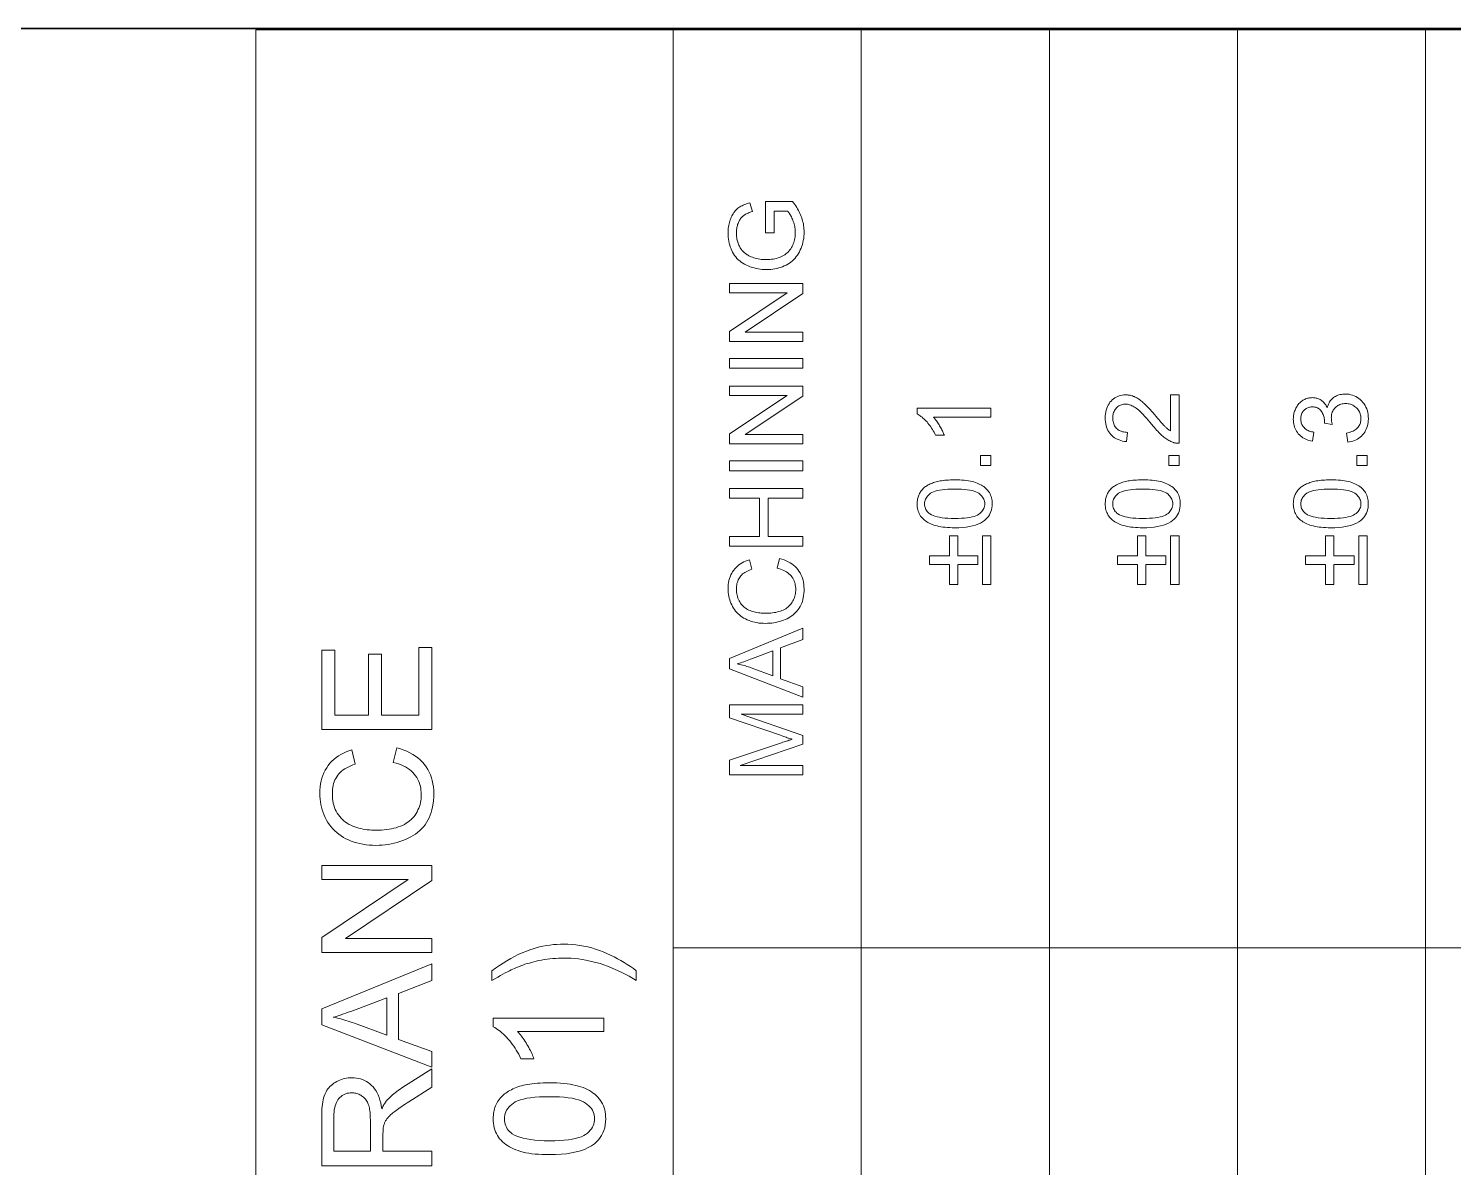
# Model space of a CAD drawing. Extents: x 23 to 417, y 3 to 294.
# Drawn here: x 173.33 to 192.73, y 34.73 to 50.24 of the extents above; entities that cross this region are included whole.
import ezdxf

# ---------------------------------------------------------------- set-up
doc = ezdxf.new("R2010")
doc.units = 0

msp = doc.modelspace()

# ---------------------------------------------------------------- linework, layer by layer
at = {"color": 7, "lineweight": 35}
msp.add_line((30.237, 50.237), (409.763, 50.237), dxfattribs=at)
at = {"color": 7, "lineweight": 13}
for p, q in [((176.428, 10.22), (176.428, 50.22)), ((176.428, 50.22), (230.763, 50.22)), ((182.11, 10.22), (182.11, 50.22)), ((184.67, 10.22), (184.67, 50.22)), ((187.231, 10.22), (187.231, 50.22)), ((189.792, 10.22), (189.792, 50.22)), ((192.352, 10.22), (192.352, 50.22)), ((182.11, 37.72), (212.838, 37.72))]:
    msp.add_line(p, q, dxfattribs=at)
for points in [[(183.482, 47.456), (183.365, 47.456), (183.364, 47.88), (183.735, 47.88), (183.75, 47.86), (183.765, 47.84), (183.778, 47.821), (183.791, 47.801), (183.803, 47.781), (183.815, 47.76), (183.825, 47.74), (183.835, 47.72), (183.844, 47.699), (183.852, 47.678), (183.86, 47.658), (183.866, 47.637), (183.872, 47.616), (183.877, 47.595), (183.882, 47.573), (183.885, 47.552), (183.888, 47.531), (183.89, 47.509), (183.891, 47.487), (183.891, 47.466), (183.891, 47.436), (183.889, 47.408), (183.886, 47.38), (183.881, 47.352), (183.876, 47.325), (183.869, 47.298), (183.86, 47.272), (183.851, 47.247), (183.84, 47.222), (183.828, 47.198), (183.815, 47.174), (183.801, 47.152), (183.785, 47.131), (183.769, 47.111), (183.751, 47.092), (183.732, 47.075), (183.712, 47.058), (183.691, 47.043), (183.669, 47.029), (183.646, 47.016), (183.622, 47.004), (183.597, 46.994), (183.572, 46.985), (183.546, 46.977), (183.519, 46.97), (183.492, 46.964), (183.465, 46.96), (183.437, 46.957), (183.408, 46.955), (183.379, 46.955), (183.35, 46.955), (183.321, 46.957), (183.293, 46.96), (183.265, 46.964), (183.238, 46.97), (183.211, 46.977), (183.184, 46.985), (183.158, 46.994), (183.132, 47.004), (183.107, 47.016), (183.082, 47.028), (183.059, 47.042), (183.036, 47.057), (183.016, 47.073), (182.996, 47.09), (182.978, 47.108), (182.961, 47.127), (182.946, 47.148), (182.932, 47.169), (182.919, 47.191), (182.907, 47.215), (182.897, 47.239), (182.887, 47.263), (182.879, 47.289), (182.873, 47.315), (182.867, 47.341), (182.863, 47.369), (182.86, 47.397), (182.858, 47.426), (182.857, 47.455), (182.858, 47.477), (182.859, 47.498), (182.86, 47.519), (182.863, 47.539), (182.866, 47.559), (182.87, 47.578), (182.874, 47.597), (182.88, 47.616), (182.886, 47.634), (182.892, 47.651), (182.9, 47.669), (182.908, 47.685), (182.916, 47.701), (182.925, 47.715), (182.934, 47.73), (182.944, 47.743), (182.955, 47.756), (182.966, 47.767), (182.978, 47.779), (182.99, 47.789), (183.003, 47.799), (183.017, 47.808), (183.031, 47.817), (183.047, 47.825), (183.063, 47.833), (183.079, 47.84), (183.097, 47.847), (183.115, 47.853), (183.134, 47.859), (183.154, 47.865), (183.187, 47.745), (183.172, 47.741), (183.157, 47.736), (183.144, 47.731), (183.131, 47.725), (183.118, 47.72), (183.107, 47.714), (183.096, 47.708), (183.085, 47.702), (183.076, 47.696), (183.067, 47.689), (183.058, 47.682), (183.05, 47.675), (183.042, 47.667), (183.035, 47.658), (183.027, 47.649), (183.021, 47.639), (183.014, 47.628), (183.008, 47.617), (183.002, 47.606), (182.997, 47.594), (182.992, 47.581), (182.987, 47.568), (182.983, 47.555), (182.98, 47.542), (182.977, 47.528), (182.975, 47.514), (182.973, 47.5), (182.972, 47.486), (182.971, 47.471), (182.97, 47.456), (182.971, 47.438), (182.972, 47.421), (182.973, 47.404), (182.975, 47.387), (182.977, 47.371), (182.98, 47.356), (182.984, 47.341), (182.988, 47.327), (182.993, 47.313), (182.998, 47.299), (183.004, 47.286), (183.01, 47.274), (183.016, 47.262), (183.023, 47.25), (183.03, 47.239), (183.038, 47.229), (183.045, 47.219), (183.053, 47.21), (183.062, 47.201), (183.071, 47.192), (183.08, 47.184), (183.089, 47.177), (183.099, 47.17), (183.108, 47.163), (183.118, 47.156), (183.128, 47.15), (183.138, 47.144), (183.148, 47.139), (183.159, 47.134), (183.17, 47.129), (183.188, 47.122), (183.207, 47.116), (183.227, 47.11), (183.246, 47.105), (183.266, 47.101), (183.287, 47.097), (183.307, 47.094), (183.328, 47.093), (183.349, 47.091), (183.371, 47.091), (183.397, 47.092), (183.423, 47.093), (183.447, 47.095), (183.471, 47.098), (183.494, 47.103), (183.516, 47.108), (183.537, 47.114), (183.557, 47.121), (183.576, 47.128), (183.595, 47.137), (183.612, 47.147), (183.629, 47.157), (183.644, 47.168), (183.659, 47.181), (183.673, 47.194), (183.686, 47.207), (183.698, 47.222), (183.709, 47.238), (183.719, 47.254), (183.728, 47.271), (183.737, 47.289), (183.744, 47.307), (183.751, 47.325), (183.756, 47.343), (183.761, 47.362), (183.765, 47.381), (183.768, 47.4), (183.77, 47.419), (183.772, 47.438), (183.772, 47.458), (183.772, 47.475), (183.771, 47.492), (183.769, 47.509), (183.767, 47.526), (183.764, 47.543), (183.76, 47.56), (183.756, 47.576), (183.751, 47.593), (183.745, 47.609), (183.739, 47.626), (183.732, 47.642), (183.725, 47.657), (183.719, 47.671), (183.712, 47.685), (183.705, 47.698), (183.698, 47.71), (183.69, 47.721), (183.683, 47.731), (183.676, 47.741), (183.668, 47.75), (183.482, 47.75)], [(183.874, 45.978), (182.874, 45.978), (182.874, 46.114), (183.659, 46.639), (182.874, 46.639), (182.874, 46.766), (183.874, 46.766), (183.874, 46.63), (183.088, 46.105), (183.874, 46.105)], [(183.874, 45.614), (182.874, 45.614), (182.874, 45.746), (183.874, 45.746)], [(183.874, 44.581), (182.874, 44.581), (182.874, 44.717), (183.659, 45.242), (182.874, 45.242), (182.874, 45.369), (183.874, 45.369), (183.874, 45.233), (183.088, 44.708), (183.874, 44.708)], [(188.878, 45.251), (188.996, 45.251), (188.996, 44.59), (188.987, 44.59), (188.978, 44.59), (188.969, 44.59), (188.961, 44.591), (188.952, 44.593), (188.944, 44.594), (188.935, 44.596), (188.927, 44.598), (188.919, 44.601), (188.91, 44.604), (188.897, 44.609), (188.884, 44.615), (188.87, 44.622), (188.857, 44.629), (188.843, 44.637), (188.83, 44.645), (188.817, 44.654), (188.804, 44.664), (188.791, 44.674), (188.777, 44.685), (188.764, 44.696), (188.75, 44.709), (188.736, 44.723), (188.722, 44.737), (188.707, 44.753), (188.691, 44.769), (188.676, 44.787), (188.66, 44.805), (188.643, 44.825), (188.626, 44.845), (188.6, 44.877), (188.575, 44.906), (188.551, 44.934), (188.528, 44.959), (188.506, 44.982), (188.486, 45.003), (188.466, 45.022), (188.448, 45.039), (188.43, 45.053), (188.414, 45.066), (188.399, 45.077), (188.383, 45.086), (188.368, 45.095), (188.353, 45.102), (188.338, 45.109), (188.324, 45.114), (188.309, 45.118), (188.295, 45.121), (188.281, 45.123), (188.267, 45.123), (188.252, 45.123), (188.238, 45.121), (188.225, 45.118), (188.212, 45.115), (188.199, 45.11), (188.187, 45.104), (188.176, 45.098), (188.164, 45.09), (188.154, 45.081), (188.143, 45.071), (188.134, 45.06), (188.125, 45.049), (188.118, 45.037), (188.111, 45.024), (188.106, 45.011), (188.101, 44.997), (188.098, 44.982), (188.095, 44.967), (188.094, 44.951), (188.093, 44.935), (188.094, 44.917), (188.095, 44.901), (188.098, 44.885), (188.102, 44.87), (188.107, 44.855), (188.112, 44.841), (188.119, 44.828), (188.127, 44.816), (188.136, 44.804), (188.146, 44.793), (188.158, 44.783), (188.169, 44.774), (188.182, 44.766), (188.196, 44.759), (188.21, 44.753), (188.225, 44.748), (188.241, 44.744), (188.258, 44.741), (188.275, 44.74), (188.294, 44.739), (188.281, 44.613), (188.253, 44.616), (188.227, 44.621), (188.202, 44.627), (188.179, 44.635), (188.156, 44.644), (188.136, 44.654), (188.116, 44.666), (188.098, 44.679), (188.081, 44.694), (188.066, 44.71), (188.052, 44.728), (188.039, 44.747), (188.028, 44.766), (188.018, 44.787), (188.01, 44.81), (188.003, 44.833), (187.998, 44.857), (187.995, 44.883), (187.992, 44.91), (187.992, 44.938), (187.992, 44.966), (187.995, 44.993), (187.999, 45.019), (188.004, 45.043), (188.012, 45.066), (188.02, 45.089), (188.031, 45.11), (188.043, 45.129), (188.056, 45.148), (188.071, 45.165), (188.088, 45.181), (188.105, 45.196), (188.123, 45.208), (188.141, 45.219), (188.161, 45.228), (188.181, 45.236), (188.202, 45.242), (188.224, 45.246), (188.246, 45.248), (188.269, 45.249), (188.281, 45.249), (188.293, 45.248), (188.305, 45.247), (188.317, 45.245), (188.329, 45.243), (188.341, 45.24), (188.352, 45.237), (188.364, 45.234), (188.376, 45.229), (188.387, 45.225), (188.399, 45.22), (188.411, 45.214), (188.423, 45.207), (188.435, 45.2), (188.447, 45.192), (188.459, 45.184), (188.471, 45.174), (188.484, 45.165), (188.497, 45.154), (188.509, 45.143), (188.523, 45.131), (188.537, 45.117), (188.552, 45.102), (188.568, 45.086), (188.585, 45.067), (188.603, 45.048), (188.623, 45.027), (188.643, 45.004), (188.663, 44.98), (188.685, 44.954), (188.703, 44.933), (188.72, 44.913), (188.736, 44.895), (188.75, 44.878), (188.763, 44.863), (188.775, 44.85), (188.786, 44.838), (188.796, 44.828), (188.804, 44.819), (188.811, 44.812), (188.818, 44.806), (188.824, 44.8), (188.831, 44.794), (188.838, 44.789), (188.844, 44.783), (188.851, 44.778), (188.858, 44.773), (188.864, 44.769), (188.871, 44.764), (188.878, 44.76)], [(191.292, 44.606), (191.276, 44.729), (191.296, 44.733), (191.315, 44.738), (191.333, 44.744), (191.35, 44.751), (191.366, 44.757), (191.38, 44.765), (191.394, 44.773), (191.406, 44.782), (191.417, 44.791), (191.426, 44.801), (191.435, 44.811), (191.443, 44.822), (191.45, 44.833), (191.456, 44.845), (191.461, 44.857), (191.465, 44.87), (191.468, 44.883), (191.471, 44.896), (191.472, 44.91), (191.473, 44.925), (191.472, 44.942), (191.47, 44.958), (191.467, 44.974), (191.463, 44.99), (191.458, 45.005), (191.451, 45.019), (191.443, 45.033), (191.434, 45.046), (191.424, 45.059), (191.412, 45.071), (191.4, 45.082), (191.387, 45.092), (191.374, 45.101), (191.36, 45.109), (191.345, 45.116), (191.33, 45.121), (191.314, 45.125), (191.298, 45.128), (191.281, 45.13), (191.264, 45.131), (191.247, 45.13), (191.231, 45.128), (191.216, 45.126), (191.201, 45.122), (191.187, 45.117), (191.173, 45.111), (191.16, 45.104), (191.147, 45.095), (191.136, 45.086), (191.124, 45.075), (191.114, 45.064), (191.105, 45.052), (191.096, 45.04), (191.089, 45.026), (191.083, 45.013), (191.078, 44.998), (191.074, 44.983), (191.072, 44.968), (191.07, 44.952), (191.069, 44.935), (191.07, 44.928), (191.07, 44.92), (191.071, 44.912), (191.072, 44.904), (191.073, 44.896), (191.074, 44.887), (191.076, 44.878), (191.078, 44.868), (191.08, 44.858), (191.083, 44.848), (190.975, 44.862), (190.976, 44.864), (190.976, 44.867), (190.976, 44.869), (190.976, 44.871), (190.976, 44.873), (190.976, 44.875), (190.977, 44.877), (190.977, 44.878), (190.977, 44.88), (190.977, 44.882), (190.976, 44.897), (190.975, 44.912), (190.973, 44.927), (190.97, 44.942), (190.966, 44.956), (190.962, 44.97), (190.957, 44.984), (190.95, 44.997), (190.943, 45.01), (190.936, 45.023), (190.927, 45.035), (190.918, 45.045), (190.907, 45.055), (190.896, 45.063), (190.884, 45.07), (190.871, 45.076), (190.857, 45.08), (190.842, 45.083), (190.826, 45.085), (190.809, 45.086), (190.796, 45.085), (190.783, 45.084), (190.771, 45.081), (190.759, 45.078), (190.748, 45.074), (190.737, 45.069), (190.726, 45.063), (190.716, 45.056), (190.707, 45.049), (190.698, 45.04), (190.689, 45.03), (190.682, 45.021), (190.675, 45.01), (190.669, 44.999), (190.664, 44.988), (190.66, 44.975), (190.657, 44.963), (190.655, 44.95), (190.654, 44.936), (190.653, 44.922), (190.654, 44.908), (190.655, 44.894), (190.657, 44.881), (190.66, 44.868), (190.665, 44.856), (190.669, 44.845), (190.675, 44.833), (190.682, 44.823), (190.69, 44.812), (190.698, 44.803), (190.708, 44.793), (190.718, 44.785), (190.729, 44.777), (190.742, 44.77), (190.755, 44.763), (190.769, 44.757), (190.783, 44.752), (190.799, 44.748), (190.816, 44.744), (190.833, 44.741), (190.812, 44.618), (190.787, 44.623), (190.764, 44.63), (190.742, 44.637), (190.722, 44.646), (190.702, 44.655), (190.683, 44.666), (190.666, 44.678), (190.65, 44.691), (190.634, 44.705), (190.62, 44.721), (190.607, 44.737), (190.596, 44.754), (190.586, 44.772), (190.577, 44.791), (190.569, 44.81), (190.563, 44.83), (190.558, 44.851), (190.555, 44.873), (190.553, 44.896), (190.552, 44.919), (190.553, 44.935), (190.554, 44.951), (190.555, 44.967), (190.558, 44.983), (190.561, 44.998), (190.565, 45.013), (190.57, 45.027), (190.575, 45.042), (190.581, 45.056), (190.587, 45.07), (190.595, 45.083), (190.603, 45.096), (190.611, 45.108), (190.62, 45.12), (190.629, 45.131), (190.639, 45.141), (190.649, 45.15), (190.66, 45.159), (190.671, 45.168), (190.683, 45.175), (190.696, 45.182), (190.708, 45.188), (190.72, 45.194), (190.733, 45.199), (190.746, 45.203), (190.759, 45.206), (190.772, 45.209), (190.785, 45.21), (190.799, 45.211), (190.812, 45.212), (190.825, 45.211), (190.838, 45.21), (190.85, 45.209), (190.862, 45.206), (190.874, 45.203), (190.886, 45.199), (190.897, 45.195), (190.908, 45.19), (190.919, 45.184), (190.93, 45.177), (190.941, 45.17), (190.951, 45.162), (190.96, 45.153), (190.969, 45.144), (190.978, 45.134), (190.986, 45.123), (190.994, 45.112), (191.001, 45.1), (191.008, 45.087), (191.015, 45.074), (191.019, 45.091), (191.025, 45.108), (191.031, 45.124), (191.038, 45.139), (191.046, 45.153), (191.055, 45.166), (191.065, 45.179), (191.076, 45.191), (191.087, 45.202), (191.1, 45.212), (191.113, 45.221), (191.127, 45.229), (191.141, 45.237), (191.156, 45.243), (191.172, 45.249), (191.189, 45.253), (191.206, 45.256), (191.224, 45.259), (191.242, 45.26), (191.261, 45.261), (191.287, 45.26), (191.312, 45.257), (191.336, 45.252), (191.359, 45.246), (191.382, 45.237), (191.404, 45.227), (191.425, 45.214), (191.445, 45.2), (191.464, 45.184), (191.483, 45.165), (191.5, 45.146), (191.516, 45.125), (191.53, 45.104), (191.541, 45.081), (191.551, 45.057), (191.56, 45.033), (191.566, 45.007), (191.571, 44.98), (191.573, 44.953), (191.574, 44.924), (191.573, 44.898), (191.571, 44.873), (191.567, 44.849), (191.562, 44.826), (191.555, 44.803), (191.546, 44.782), (191.536, 44.762), (191.524, 44.742), (191.511, 44.723), (191.496, 44.705), (191.48, 44.689), (191.462, 44.674), (191.444, 44.66), (191.426, 44.648), (191.406, 44.637), (191.385, 44.628), (191.363, 44.62), (191.341, 44.614), (191.317, 44.609)], [(186.435, 45.068), (186.435, 44.945), (185.653, 44.945), (185.661, 44.936), (185.67, 44.926), (185.678, 44.916), (185.686, 44.905), (185.695, 44.894), (185.703, 44.882), (185.712, 44.869), (185.72, 44.856), (185.729, 44.843), (185.737, 44.829), (185.745, 44.815), (185.753, 44.801), (185.761, 44.787), (185.768, 44.774), (185.774, 44.76), (185.78, 44.748), (185.786, 44.735), (185.791, 44.723), (185.796, 44.711), (185.801, 44.7), (185.682, 44.7), (185.672, 44.72), (185.662, 44.74), (185.651, 44.759), (185.64, 44.778), (185.628, 44.796), (185.616, 44.814), (185.604, 44.831), (185.591, 44.848), (185.578, 44.864), (185.565, 44.88), (185.551, 44.895), (185.537, 44.909), (185.524, 44.922), (185.51, 44.934), (185.497, 44.945), (185.483, 44.956), (185.47, 44.965), (185.457, 44.974), (185.444, 44.982), (185.431, 44.989), (185.431, 45.068)], [(183.874, 44.217), (182.874, 44.217), (182.874, 44.349), (183.874, 44.349)], [(186.435, 44.286), (186.295, 44.286), (186.295, 44.426), (186.435, 44.426)], [(188.996, 44.286), (188.856, 44.286), (188.856, 44.426), (188.996, 44.426)], [(191.556, 44.286), (191.417, 44.286), (191.417, 44.426), (191.556, 44.426)], [(185.942, 43.44), (185.907, 43.441), (185.874, 43.442), (185.842, 43.444), (185.811, 43.446), (185.782, 43.449), (185.754, 43.453), (185.727, 43.458), (185.702, 43.464), (185.679, 43.47), (185.656, 43.477), (185.635, 43.484), (185.615, 43.493), (185.596, 43.502), (185.578, 43.512), (185.561, 43.522), (185.544, 43.533), (185.529, 43.545), (185.515, 43.558), (185.502, 43.571), (185.49, 43.585), (185.478, 43.6), (185.468, 43.616), (185.46, 43.632), (185.452, 43.649), (185.446, 43.667), (185.44, 43.685), (185.436, 43.704), (185.433, 43.724), (185.432, 43.745), (185.431, 43.766), (185.431, 43.782), (185.432, 43.798), (185.434, 43.813), (185.436, 43.828), (185.439, 43.842), (185.443, 43.856), (185.447, 43.869), (185.452, 43.882), (185.457, 43.895), (185.463, 43.908), (185.47, 43.919), (185.477, 43.931), (185.485, 43.942), (185.494, 43.953), (185.503, 43.963), (185.513, 43.973), (185.523, 43.982), (185.533, 43.991), (185.545, 44), (185.557, 44.008), (185.569, 44.016), (185.582, 44.023), (185.596, 44.03), (185.61, 44.037), (185.624, 44.043), (185.64, 44.049), (185.655, 44.055), (185.671, 44.06), (185.688, 44.065), (185.705, 44.07), (185.724, 44.074), (185.743, 44.078), (185.764, 44.081), (185.785, 44.084), (185.808, 44.087), (185.833, 44.089), (185.858, 44.09), (185.885, 44.092), (185.913, 44.092), (185.942, 44.092), (185.976, 44.092), (186.01, 44.091), (186.041, 44.089), (186.072, 44.087), (186.101, 44.083), (186.129, 44.079), (186.155, 44.075), (186.18, 44.069), (186.204, 44.063), (186.226, 44.056), (186.247, 44.049), (186.267, 44.04), (186.286, 44.031), (186.305, 44.022), (186.322, 44.011), (186.338, 44), (186.353, 43.988), (186.367, 43.975), (186.381, 43.962), (186.393, 43.948), (186.404, 43.933), (186.414, 43.918), (186.423, 43.902), (186.431, 43.885), (186.437, 43.867), (186.443, 43.848), (186.447, 43.829), (186.45, 43.809), (186.451, 43.788), (186.452, 43.766), (186.451, 43.738), (186.448, 43.711), (186.443, 43.685), (186.435, 43.661), (186.426, 43.637), (186.415, 43.615), (186.401, 43.594), (186.386, 43.575), (186.368, 43.556), (186.348, 43.539), (186.322, 43.52), (186.292, 43.504), (186.259, 43.489), (186.223, 43.476), (186.184, 43.465), (186.142, 43.456), (186.097, 43.449), (186.048, 43.444), (185.997, 43.441)], [(188.503, 43.44), (188.468, 43.441), (188.434, 43.442), (188.402, 43.444), (188.372, 43.446), (188.342, 43.449), (188.315, 43.453), (188.288, 43.458), (188.263, 43.464), (188.239, 43.47), (188.217, 43.477), (188.196, 43.484), (188.176, 43.493), (188.157, 43.502), (188.138, 43.512), (188.121, 43.522), (188.105, 43.533), (188.09, 43.545), (188.076, 43.558), (188.063, 43.571), (188.05, 43.585), (188.039, 43.6), (188.029, 43.616), (188.02, 43.632), (188.013, 43.649), (188.006, 43.667), (188.001, 43.685), (187.997, 43.704), (187.994, 43.724), (187.992, 43.745), (187.992, 43.766), (187.992, 43.782), (187.993, 43.798), (187.995, 43.813), (187.997, 43.828), (188, 43.842), (188.003, 43.856), (188.007, 43.869), (188.012, 43.882), (188.018, 43.895), (188.024, 43.908), (188.031, 43.919), (188.038, 43.931), (188.046, 43.942), (188.055, 43.953), (188.064, 43.963), (188.073, 43.973), (188.083, 43.982), (188.094, 43.991), (188.106, 44), (188.117, 44.008), (188.13, 44.016), (188.143, 44.023), (188.156, 44.03), (188.171, 44.037), (188.185, 44.043), (188.2, 44.049), (188.216, 44.055), (188.232, 44.06), (188.249, 44.065), (188.266, 44.07), (188.284, 44.074), (188.304, 44.078), (188.324, 44.081), (188.346, 44.084), (188.369, 44.087), (188.393, 44.089), (188.419, 44.09), (188.445, 44.092), (188.473, 44.092), (188.503, 44.092), (188.537, 44.092), (188.57, 44.091), (188.602, 44.089), (188.632, 44.087), (188.662, 44.083), (188.689, 44.079), (188.716, 44.075), (188.741, 44.069), (188.764, 44.063), (188.787, 44.056), (188.808, 44.049), (188.828, 44.04), (188.847, 44.031), (188.865, 44.022), (188.882, 44.011), (188.899, 44), (188.914, 43.988), (188.928, 43.975), (188.941, 43.962), (188.954, 43.948), (188.965, 43.933), (188.975, 43.918), (188.984, 43.902), (188.992, 43.885), (188.998, 43.867), (189.003, 43.848), (189.007, 43.829), (189.01, 43.809), (189.012, 43.788), (189.013, 43.766), (189.012, 43.738), (189.009, 43.711), (189.003, 43.685), (188.996, 43.661), (188.987, 43.637), (188.975, 43.615), (188.962, 43.594), (188.946, 43.575), (188.929, 43.556), (188.909, 43.539), (188.883, 43.52), (188.853, 43.504), (188.82, 43.489), (188.784, 43.476), (188.745, 43.465), (188.703, 43.456), (188.657, 43.449), (188.609, 43.444), (188.557, 43.441)], [(191.063, 43.44), (191.028, 43.441), (190.995, 43.442), (190.963, 43.444), (190.932, 43.446), (190.903, 43.449), (190.875, 43.453), (190.849, 43.458), (190.824, 43.464), (190.8, 43.47), (190.778, 43.477), (190.757, 43.484), (190.737, 43.493), (190.717, 43.502), (190.699, 43.512), (190.682, 43.522), (190.666, 43.533), (190.651, 43.545), (190.636, 43.558), (190.623, 43.571), (190.611, 43.585), (190.6, 43.6), (190.59, 43.616), (190.581, 43.632), (190.573, 43.649), (190.567, 43.667), (190.562, 43.685), (190.558, 43.704), (190.555, 43.724), (190.553, 43.745), (190.552, 43.766), (190.553, 43.782), (190.554, 43.798), (190.555, 43.813), (190.558, 43.828), (190.56, 43.842), (190.564, 43.856), (190.568, 43.869), (190.573, 43.882), (190.579, 43.895), (190.585, 43.908), (190.592, 43.919), (190.599, 43.931), (190.607, 43.942), (190.615, 43.953), (190.624, 43.963), (190.634, 43.973), (190.644, 43.982), (190.655, 43.991), (190.666, 44), (190.678, 44.008), (190.691, 44.016), (190.704, 44.023), (190.717, 44.03), (190.731, 44.037), (190.746, 44.043), (190.761, 44.049), (190.777, 44.055), (190.793, 44.06), (190.81, 44.065), (190.827, 44.07), (190.845, 44.074), (190.864, 44.078), (190.885, 44.081), (190.907, 44.084), (190.93, 44.087), (190.954, 44.089), (190.98, 44.09), (191.006, 44.092), (191.034, 44.092), (191.063, 44.092), (191.098, 44.092), (191.131, 44.091), (191.163, 44.089), (191.193, 44.087), (191.222, 44.083), (191.25, 44.079), (191.276, 44.075), (191.301, 44.069), (191.325, 44.063), (191.347, 44.056), (191.368, 44.049), (191.389, 44.04), (191.408, 44.031), (191.426, 44.022), (191.443, 44.011), (191.459, 44), (191.475, 43.988), (191.489, 43.975), (191.502, 43.962), (191.514, 43.948), (191.526, 43.933), (191.536, 43.918), (191.545, 43.902), (191.552, 43.885), (191.559, 43.867), (191.564, 43.848), (191.568, 43.829), (191.571, 43.809), (191.573, 43.788), (191.573, 43.766), (191.572, 43.738), (191.569, 43.711), (191.564, 43.685), (191.557, 43.661), (191.548, 43.637), (191.536, 43.615), (191.523, 43.594), (191.507, 43.575), (191.49, 43.556), (191.47, 43.539), (191.443, 43.52), (191.414, 43.504), (191.381, 43.489), (191.345, 43.476), (191.306, 43.465), (191.264, 43.456), (191.218, 43.449), (191.17, 43.444), (191.118, 43.441)], [(183.874, 43.189), (182.874, 43.189), (182.874, 43.322), (183.285, 43.322), (183.285, 43.841), (182.874, 43.841), (182.874, 43.974), (183.874, 43.974), (183.874, 43.841), (183.403, 43.841), (183.403, 43.322), (183.874, 43.322)], [(185.942, 43.566), (185.989, 43.567), (186.034, 43.569), (186.075, 43.572), (186.112, 43.576), (186.147, 43.581), (186.178, 43.587), (186.206, 43.595), (186.23, 43.603), (186.252, 43.613), (186.27, 43.624), (186.285, 43.636), (186.299, 43.648), (186.311, 43.661), (186.322, 43.675), (186.331, 43.689), (186.338, 43.703), (186.344, 43.718), (186.348, 43.734), (186.35, 43.75), (186.351, 43.766), (186.35, 43.783), (186.348, 43.799), (186.344, 43.815), (186.338, 43.83), (186.331, 43.844), (186.322, 43.858), (186.311, 43.872), (186.299, 43.884), (186.285, 43.897), (186.269, 43.909), (186.251, 43.92), (186.23, 43.929), (186.205, 43.938), (186.178, 43.945), (186.146, 43.952), (186.112, 43.957), (186.074, 43.961), (186.034, 43.964), (185.989, 43.966), (185.942, 43.966), (185.894, 43.966), (185.85, 43.964), (185.809, 43.961), (185.771, 43.957), (185.736, 43.952), (185.705, 43.945), (185.677, 43.938), (185.653, 43.929), (185.632, 43.92), (185.614, 43.909), (185.598, 43.897), (185.585, 43.884), (185.572, 43.871), (185.562, 43.858), (185.553, 43.844), (185.546, 43.829), (185.54, 43.814), (185.536, 43.798), (185.533, 43.782), (185.533, 43.765), (185.533, 43.748), (185.535, 43.733), (185.539, 43.717), (185.544, 43.703), (185.55, 43.689), (185.558, 43.676), (185.568, 43.663), (185.578, 43.651), (185.591, 43.64), (185.604, 43.63), (185.624, 43.618), (185.647, 43.607), (185.673, 43.598), (185.702, 43.589), (185.734, 43.582), (185.77, 43.577), (185.808, 43.572), (185.85, 43.569), (185.894, 43.567)], [(188.503, 43.566), (188.55, 43.567), (188.594, 43.569), (188.635, 43.572), (188.673, 43.576), (188.708, 43.581), (188.739, 43.587), (188.767, 43.595), (188.791, 43.603), (188.812, 43.613), (188.83, 43.624), (188.846, 43.636), (188.86, 43.648), (188.872, 43.661), (188.882, 43.675), (188.891, 43.689), (188.899, 43.703), (188.904, 43.718), (188.909, 43.734), (188.911, 43.75), (188.912, 43.766), (188.911, 43.783), (188.909, 43.799), (188.904, 43.815), (188.899, 43.83), (188.891, 43.844), (188.882, 43.858), (188.872, 43.872), (188.859, 43.884), (188.846, 43.897), (188.83, 43.909), (188.812, 43.92), (188.791, 43.929), (188.766, 43.938), (188.738, 43.945), (188.707, 43.952), (188.673, 43.957), (188.635, 43.961), (188.594, 43.964), (188.55, 43.966), (188.503, 43.966), (188.455, 43.966), (188.41, 43.964), (188.369, 43.961), (188.332, 43.957), (188.297, 43.952), (188.266, 43.945), (188.238, 43.938), (188.214, 43.929), (188.192, 43.92), (188.174, 43.909), (188.159, 43.897), (188.145, 43.884), (188.133, 43.871), (188.122, 43.858), (188.114, 43.844), (188.106, 43.829), (188.101, 43.814), (188.096, 43.798), (188.094, 43.782), (188.093, 43.765), (188.094, 43.748), (188.096, 43.733), (188.1, 43.717), (188.105, 43.703), (188.111, 43.689), (188.119, 43.676), (188.128, 43.663), (188.139, 43.651), (188.151, 43.64), (188.165, 43.63), (188.185, 43.618), (188.208, 43.607), (188.234, 43.598), (188.263, 43.589), (188.295, 43.582), (188.33, 43.577), (188.369, 43.572), (188.41, 43.569), (188.455, 43.567)], [(191.063, 43.566), (191.111, 43.567), (191.155, 43.569), (191.196, 43.572), (191.234, 43.576), (191.268, 43.581), (191.299, 43.587), (191.327, 43.595), (191.352, 43.603), (191.373, 43.613), (191.391, 43.624), (191.406, 43.636), (191.42, 43.648), (191.433, 43.661), (191.443, 43.675), (191.452, 43.689), (191.459, 43.703), (191.465, 43.718), (191.469, 43.734), (191.472, 43.75), (191.473, 43.766), (191.472, 43.783), (191.469, 43.799), (191.465, 43.815), (191.459, 43.83), (191.452, 43.844), (191.443, 43.858), (191.432, 43.872), (191.42, 43.884), (191.406, 43.897), (191.391, 43.909), (191.373, 43.92), (191.351, 43.929), (191.327, 43.938), (191.299, 43.945), (191.268, 43.952), (191.234, 43.957), (191.196, 43.961), (191.155, 43.964), (191.111, 43.966), (191.063, 43.966), (191.016, 43.966), (190.971, 43.964), (190.93, 43.961), (190.892, 43.957), (190.858, 43.952), (190.827, 43.945), (190.799, 43.938), (190.774, 43.929), (190.753, 43.92), (190.735, 43.909), (190.72, 43.897), (190.706, 43.884), (190.694, 43.871), (190.683, 43.858), (190.674, 43.844), (190.667, 43.829), (190.661, 43.814), (190.657, 43.798), (190.655, 43.782), (190.654, 43.765), (190.655, 43.748), (190.657, 43.733), (190.66, 43.717), (190.665, 43.703), (190.672, 43.689), (190.68, 43.676), (190.689, 43.663), (190.7, 43.651), (190.712, 43.64), (190.726, 43.63), (190.745, 43.618), (190.768, 43.607), (190.794, 43.598), (190.823, 43.589), (190.856, 43.582), (190.891, 43.577), (190.929, 43.572), (190.971, 43.569), (191.016, 43.567)], [(186.258, 42.941), (185.983, 42.941), (185.983, 42.669), (185.869, 42.669), (185.869, 42.941), (185.597, 42.941), (185.597, 43.057), (185.869, 43.057), (185.869, 43.329), (185.983, 43.329), (185.983, 43.057), (186.258, 43.057)], [(186.435, 43.329), (186.435, 42.669), (186.32, 42.669), (186.32, 43.329)], [(188.818, 42.941), (188.543, 42.941), (188.543, 42.669), (188.43, 42.669), (188.43, 42.941), (188.157, 42.941), (188.157, 43.057), (188.43, 43.057), (188.43, 43.329), (188.543, 43.329), (188.543, 43.057), (188.818, 43.057)], [(188.996, 43.329), (188.996, 42.669), (188.881, 42.669), (188.881, 43.329)], [(191.379, 42.941), (191.104, 42.941), (191.104, 42.669), (190.99, 42.669), (190.99, 42.941), (190.718, 42.941), (190.718, 43.057), (190.99, 43.057), (190.99, 43.329), (191.104, 43.329), (191.104, 43.057), (191.379, 43.057)], [(191.556, 43.329), (191.556, 42.669), (191.442, 42.669), (191.442, 43.329)], [(183.524, 42.89), (183.557, 43.022), (183.589, 43.013), (183.619, 43.003), (183.648, 42.991), (183.675, 42.978), (183.701, 42.964), (183.725, 42.948), (183.747, 42.931), (183.768, 42.913), (183.788, 42.893), (183.806, 42.872), (183.822, 42.85), (183.837, 42.827), (183.849, 42.803), (183.861, 42.778), (183.87, 42.752), (183.878, 42.725), (183.884, 42.698), (183.888, 42.669), (183.89, 42.639), (183.891, 42.608), (183.891, 42.576), (183.889, 42.546), (183.885, 42.517), (183.881, 42.488), (183.875, 42.462), (183.868, 42.436), (183.859, 42.411), (183.849, 42.388), (183.838, 42.366), (183.826, 42.345), (183.812, 42.325), (183.797, 42.307), (183.781, 42.289), (183.763, 42.272), (183.745, 42.256), (183.725, 42.241), (183.704, 42.227), (183.682, 42.214), (183.659, 42.202), (183.635, 42.191), (183.61, 42.181), (183.584, 42.172), (183.558, 42.164), (183.532, 42.157), (183.505, 42.151), (183.478, 42.147), (183.451, 42.143), (183.423, 42.14), (183.395, 42.139), (183.367, 42.138), (183.336, 42.139), (183.306, 42.141), (183.277, 42.143), (183.248, 42.148), (183.221, 42.153), (183.194, 42.16), (183.168, 42.167), (183.142, 42.176), (183.118, 42.186), (183.094, 42.198), (183.072, 42.21), (183.05, 42.224), (183.03, 42.238), (183.01, 42.254), (182.992, 42.27), (182.975, 42.288), (182.959, 42.306), (182.944, 42.326), (182.93, 42.346), (182.918, 42.368), (182.906, 42.39), (182.896, 42.413), (182.887, 42.436), (182.879, 42.459), (182.872, 42.483), (182.867, 42.508), (182.863, 42.533), (182.86, 42.558), (182.858, 42.584), (182.857, 42.61), (182.858, 42.64), (182.86, 42.668), (182.864, 42.696), (182.869, 42.723), (182.876, 42.748), (182.885, 42.773), (182.895, 42.797), (182.906, 42.82), (182.919, 42.842), (182.934, 42.863), (182.95, 42.882), (182.967, 42.901), (182.985, 42.918), (183.005, 42.934), (183.026, 42.949), (183.048, 42.963), (183.071, 42.975), (183.096, 42.987), (183.121, 42.996), (183.149, 43.005), (183.179, 42.875), (183.158, 42.868), (183.138, 42.86), (183.119, 42.851), (183.101, 42.842), (183.085, 42.832), (183.07, 42.822), (183.055, 42.811), (183.043, 42.799), (183.031, 42.787), (183.02, 42.774), (183.011, 42.76), (183.002, 42.746), (182.995, 42.731), (182.988, 42.715), (182.983, 42.699), (182.978, 42.682), (182.975, 42.665), (182.972, 42.646), (182.971, 42.627), (182.97, 42.607), (182.971, 42.585), (182.973, 42.563), (182.975, 42.542), (182.979, 42.521), (182.984, 42.502), (182.99, 42.483), (182.998, 42.465), (183.006, 42.447), (183.015, 42.431), (183.026, 42.415), (183.037, 42.4), (183.049, 42.386), (183.062, 42.372), (183.076, 42.36), (183.09, 42.349), (183.106, 42.338), (183.122, 42.329), (183.138, 42.32), (183.156, 42.313), (183.174, 42.306), (183.193, 42.3), (183.212, 42.295), (183.23, 42.29), (183.25, 42.286), (183.269, 42.282), (183.288, 42.28), (183.307, 42.277), (183.327, 42.276), (183.346, 42.275), (183.366, 42.275), (183.391, 42.275), (183.416, 42.276), (183.44, 42.278), (183.463, 42.28), (183.486, 42.284), (183.508, 42.288), (183.529, 42.293), (183.549, 42.298), (183.569, 42.305), (183.589, 42.312), (183.607, 42.32), (183.625, 42.328), (183.642, 42.338), (183.657, 42.348), (183.672, 42.359), (183.686, 42.371), (183.698, 42.384), (183.71, 42.398), (183.721, 42.412), (183.731, 42.427), (183.74, 42.443), (183.748, 42.459), (183.755, 42.476), (183.761, 42.492), (183.766, 42.509), (183.771, 42.526), (183.774, 42.544), (183.776, 42.561), (183.778, 42.579), (183.778, 42.597), (183.777, 42.619), (183.776, 42.64), (183.772, 42.661), (183.768, 42.681), (183.762, 42.7), (183.755, 42.718), (183.747, 42.736), (183.737, 42.753), (183.726, 42.77), (183.714, 42.785), (183.701, 42.8), (183.686, 42.814), (183.67, 42.827), (183.653, 42.839), (183.634, 42.85), (183.615, 42.86), (183.594, 42.869), (183.572, 42.877), (183.548, 42.884)], [(183.874, 41.135), (182.874, 41.519), (182.874, 41.661), (183.874, 42.071), (183.874, 41.92), (183.571, 41.803), (183.571, 41.385), (183.874, 41.275)], [(178.825, 40.691), (177.325, 40.691), (177.325, 41.775), (177.502, 41.775), (177.502, 40.889), (177.961, 40.889), (177.961, 41.719), (178.137, 41.719), (178.137, 40.889), (178.647, 40.889), (178.647, 41.81), (178.825, 41.81)], [(183.464, 41.423), (183.464, 41.762), (183.187, 41.658), (183.162, 41.649), (183.138, 41.64), (183.115, 41.631), (183.093, 41.624), (183.072, 41.616), (183.051, 41.609), (183.032, 41.603), (183.014, 41.597), (182.996, 41.592), (182.979, 41.587), (182.999, 41.583), (183.018, 41.579), (183.037, 41.574), (183.056, 41.569), (183.075, 41.564), (183.094, 41.558), (183.113, 41.553), (183.132, 41.546), (183.151, 41.54), (183.17, 41.533)], [(183.874, 40.077), (182.874, 40.077), (182.874, 40.276), (183.582, 40.513), (183.602, 40.519), (183.62, 40.525), (183.637, 40.531), (183.654, 40.536), (183.669, 40.541), (183.683, 40.546), (183.696, 40.55), (183.709, 40.554), (183.72, 40.557), (183.73, 40.56), (183.719, 40.564), (183.706, 40.568), (183.693, 40.572), (183.679, 40.577), (183.663, 40.582), (183.646, 40.588), (183.629, 40.594), (183.61, 40.6), (183.591, 40.607), (183.57, 40.614), (182.874, 40.853), (182.874, 41.031), (183.874, 41.031), (183.874, 40.903), (183.037, 40.903), (183.874, 40.613), (183.874, 40.494), (183.023, 40.204), (183.874, 40.204)], [(178.299, 40.244), (178.349, 40.442), (178.396, 40.429), (178.442, 40.413), (178.485, 40.396), (178.526, 40.376), (178.564, 40.355), (178.6, 40.331), (178.634, 40.306), (178.666, 40.278), (178.695, 40.249), (178.722, 40.218), (178.746, 40.184), (178.768, 40.15), (178.787, 40.114), (178.804, 40.076), (178.818, 40.037), (178.83, 39.997), (178.839, 39.955), (178.845, 39.912), (178.849, 39.867), (178.85, 39.821), (178.849, 39.774), (178.846, 39.728), (178.841, 39.684), (178.834, 39.642), (178.825, 39.601), (178.815, 39.563), (178.802, 39.526), (178.787, 39.491), (178.77, 39.458), (178.751, 39.427), (178.731, 39.397), (178.708, 39.369), (178.684, 39.342), (178.658, 39.317), (178.63, 39.293), (178.601, 39.27), (178.57, 39.25), (178.537, 39.23), (178.502, 39.212), (178.465, 39.195), (178.428, 39.18), (178.389, 39.167), (178.351, 39.155), (178.311, 39.145), (178.271, 39.136), (178.231, 39.129), (178.19, 39.123), (178.148, 39.119), (178.106, 39.117), (178.063, 39.116), (178.017, 39.117), (177.972, 39.12), (177.928, 39.124), (177.885, 39.13), (177.844, 39.139), (177.804, 39.148), (177.765, 39.16), (177.727, 39.173), (177.69, 39.189), (177.654, 39.206), (177.62, 39.224), (177.588, 39.244), (177.557, 39.266), (177.528, 39.289), (177.501, 39.314), (177.475, 39.34), (177.451, 39.368), (177.429, 39.397), (177.408, 39.428), (177.389, 39.46), (177.372, 39.494), (177.357, 39.528), (177.343, 39.563), (177.332, 39.598), (177.322, 39.634), (177.313, 39.671), (177.307, 39.708), (177.303, 39.746), (177.3, 39.785), (177.299, 39.824), (177.3, 39.868), (177.304, 39.911), (177.309, 39.953), (177.317, 39.993), (177.328, 40.031), (177.34, 40.069), (177.355, 40.104), (177.372, 40.138), (177.392, 40.171), (177.414, 40.203), (177.437, 40.233), (177.463, 40.26), (177.491, 40.286), (177.52, 40.311), (177.551, 40.333), (177.585, 40.353), (177.62, 40.372), (177.656, 40.389), (177.695, 40.404), (177.736, 40.417), (177.782, 40.221), (177.75, 40.21), (177.72, 40.198), (177.692, 40.186), (177.665, 40.172), (177.64, 40.157), (177.617, 40.142), (177.596, 40.125), (177.577, 40.108), (177.559, 40.089), (177.543, 40.07), (177.529, 40.049), (177.517, 40.028), (177.505, 40.006), (177.496, 39.982), (177.487, 39.958), (177.481, 39.932), (177.475, 39.906), (177.472, 39.878), (177.47, 39.85), (177.469, 39.82), (177.47, 39.786), (177.472, 39.753), (177.476, 39.721), (177.482, 39.691), (177.49, 39.661), (177.499, 39.633), (177.509, 39.606), (177.522, 39.58), (177.536, 39.555), (177.552, 39.531), (177.569, 39.508), (177.587, 39.487), (177.606, 39.468), (177.627, 39.449), (177.649, 39.432), (177.672, 39.417), (177.696, 39.402), (177.721, 39.389), (177.747, 39.378), (177.774, 39.368), (177.802, 39.359), (177.83, 39.351), (177.859, 39.344), (177.887, 39.338), (177.916, 39.333), (177.945, 39.328), (177.974, 39.325), (178.003, 39.323), (178.033, 39.321), (178.062, 39.321), (178.1, 39.321), (178.137, 39.323), (178.173, 39.326), (178.208, 39.33), (178.241, 39.335), (178.274, 39.341), (178.306, 39.348), (178.337, 39.356), (178.367, 39.366), (178.396, 39.377), (178.424, 39.388), (178.451, 39.401), (178.475, 39.416), (178.499, 39.431), (178.521, 39.448), (178.542, 39.466), (178.561, 39.485), (178.579, 39.505), (178.595, 39.527), (178.61, 39.55), (178.623, 39.574), (178.635, 39.598), (178.646, 39.622), (178.655, 39.647), (178.663, 39.672), (178.669, 39.698), (178.674, 39.724), (178.677, 39.751), (178.68, 39.778), (178.68, 39.805), (178.679, 39.838), (178.676, 39.869), (178.672, 39.9), (178.665, 39.93), (178.656, 39.959), (178.646, 39.986), (178.633, 40.013), (178.619, 40.039), (178.602, 40.063), (178.584, 40.087), (178.564, 40.11), (178.542, 40.13), (178.518, 40.15), (178.492, 40.168), (178.465, 40.184), (178.435, 40.199), (178.404, 40.212), (178.371, 40.224), (178.336, 40.235)], [(178.825, 37.658), (177.325, 37.658), (177.325, 37.862), (178.502, 38.65), (177.325, 38.65), (177.325, 38.84), (178.825, 38.84), (178.825, 38.636), (177.646, 37.848), (178.825, 37.848)], [(181.607, 37.407), (181.607, 37.275), (181.508, 37.334), (181.41, 37.386), (181.312, 37.431), (181.214, 37.471), (181.115, 37.505), (181.017, 37.532), (180.918, 37.554), (180.82, 37.569), (180.722, 37.578), (180.623, 37.581), (180.585, 37.581), (180.546, 37.58), (180.508, 37.577), (180.47, 37.574), (180.432, 37.57), (180.394, 37.565), (180.355, 37.56), (180.317, 37.553), (180.28, 37.546), (180.242, 37.537), (180.211, 37.53), (180.181, 37.522), (180.151, 37.514), (180.121, 37.505), (180.091, 37.496), (180.062, 37.486), (180.033, 37.475), (180.004, 37.464), (179.975, 37.452), (179.947, 37.44), (179.927, 37.431), (179.905, 37.421), (179.881, 37.409), (179.854, 37.395), (179.824, 37.379), (179.792, 37.362), (179.758, 37.343), (179.721, 37.322), (179.682, 37.3), (179.64, 37.275), (179.64, 37.407), (179.691, 37.445), (179.743, 37.48), (179.794, 37.514), (179.846, 37.545), (179.897, 37.575), (179.949, 37.602), (180.001, 37.628), (180.052, 37.651), (180.104, 37.672), (180.156, 37.692), (180.201, 37.707), (180.246, 37.72), (180.291, 37.732), (180.337, 37.742), (180.384, 37.751), (180.431, 37.758), (180.478, 37.764), (180.526, 37.767), (180.574, 37.77), (180.622, 37.771), (180.677, 37.77), (180.732, 37.766), (180.786, 37.761), (180.84, 37.754), (180.894, 37.744), (180.947, 37.732), (181, 37.719), (181.052, 37.703), (181.105, 37.685), (181.156, 37.665), (181.207, 37.643), (181.257, 37.621), (181.305, 37.597), (181.352, 37.573), (181.398, 37.547), (181.442, 37.521), (181.485, 37.494), (181.527, 37.466), (181.567, 37.437)], [(178.825, 36.098), (177.325, 36.674), (177.325, 36.888), (178.825, 37.502), (178.825, 37.275), (178.37, 37.1), (178.37, 36.473), (178.825, 36.308)], [(178.209, 36.531), (178.209, 37.039), (177.793, 36.882), (177.756, 36.869), (177.72, 36.855), (177.686, 36.843), (177.652, 36.831), (177.621, 36.82), (177.59, 36.81), (177.561, 36.8), (177.533, 36.791), (177.507, 36.783), (177.482, 36.776), (177.511, 36.77), (177.54, 36.764), (177.568, 36.757), (177.597, 36.749), (177.626, 36.742), (177.654, 36.733), (177.683, 36.724), (177.712, 36.715), (177.74, 36.705), (177.769, 36.695)], [(181.166, 36.764), (181.166, 36.58), (179.992, 36.58), (180.005, 36.566), (180.017, 36.551), (180.03, 36.536), (180.043, 36.52), (180.055, 36.503), (180.068, 36.485), (180.081, 36.466), (180.093, 36.447), (180.106, 36.426), (180.119, 36.405), (180.131, 36.384), (180.143, 36.363), (180.154, 36.342), (180.165, 36.322), (180.174, 36.303), (180.184, 36.284), (180.192, 36.265), (180.2, 36.247), (180.207, 36.229), (180.214, 36.211), (180.036, 36.211), (180.021, 36.242), (180.006, 36.272), (179.99, 36.3), (179.973, 36.329), (179.956, 36.356), (179.938, 36.383), (179.919, 36.409), (179.9, 36.434), (179.88, 36.458), (179.86, 36.481), (179.839, 36.504), (179.819, 36.525), (179.799, 36.545), (179.778, 36.563), (179.758, 36.58), (179.738, 36.596), (179.718, 36.61), (179.699, 36.623), (179.679, 36.635), (179.659, 36.645), (179.659, 36.764)], [(178.825, 34.752), (177.325, 34.752), (177.325, 35.417), (177.325, 35.456), (177.326, 35.494), (177.328, 35.529), (177.331, 35.562), (177.335, 35.594), (177.339, 35.623), (177.344, 35.651), (177.35, 35.677), (177.357, 35.7), (177.365, 35.722), (177.374, 35.743), (177.384, 35.762), (177.395, 35.781), (177.407, 35.799), (177.421, 35.816), (177.436, 35.832), (177.452, 35.848), (177.469, 35.862), (177.488, 35.876), (177.508, 35.889), (177.528, 35.901), (177.549, 35.911), (177.571, 35.921), (177.593, 35.929), (177.615, 35.936), (177.638, 35.941), (177.661, 35.946), (177.685, 35.949), (177.709, 35.951), (177.734, 35.951), (177.765, 35.95), (177.796, 35.947), (177.825, 35.942), (177.853, 35.935), (177.881, 35.926), (177.907, 35.914), (177.933, 35.901), (177.957, 35.885), (177.98, 35.868), (178.003, 35.848), (178.024, 35.826), (178.043, 35.802), (178.061, 35.776), (178.078, 35.747), (178.092, 35.717), (178.106, 35.684), (178.117, 35.648), (178.127, 35.611), (178.135, 35.571), (178.142, 35.529), (178.15, 35.544), (178.157, 35.559), (178.165, 35.573), (178.172, 35.586), (178.18, 35.598), (178.187, 35.61), (178.195, 35.621), (178.202, 35.631), (178.209, 35.64), (178.217, 35.649), (178.233, 35.666), (178.25, 35.683), (178.268, 35.7), (178.287, 35.717), (178.307, 35.733), (178.327, 35.75), (178.348, 35.766), (178.37, 35.782), (178.393, 35.798), (178.416, 35.813), (178.825, 36.074), (178.825, 35.825), (178.512, 35.626), (178.486, 35.609), (178.461, 35.592), (178.437, 35.577), (178.415, 35.561), (178.393, 35.547), (178.373, 35.533), (178.354, 35.519), (178.337, 35.507), (178.321, 35.494), (178.306, 35.483), (178.292, 35.472), (178.279, 35.461), (178.267, 35.45), (178.255, 35.44), (178.245, 35.429), (178.235, 35.419), (178.227, 35.41), (178.219, 35.4), (178.212, 35.391), (178.205, 35.382), (178.2, 35.373), (178.195, 35.364), (178.19, 35.355), (178.185, 35.346), (178.181, 35.337), (178.177, 35.328), (178.174, 35.319), (178.171, 35.31), (178.168, 35.301), (178.166, 35.291), (178.164, 35.284), (178.163, 35.276), (178.162, 35.267), (178.161, 35.258), (178.16, 35.247), (178.16, 35.235), (178.159, 35.223), (178.159, 35.21), (178.158, 35.196), (178.158, 35.181), (178.158, 34.951), (178.825, 34.951)], [(177.987, 34.951), (177.987, 35.377), (177.986, 35.404), (177.985, 35.429), (177.984, 35.454), (177.982, 35.477), (177.979, 35.499), (177.976, 35.519), (177.973, 35.539), (177.969, 35.557), (177.964, 35.574), (177.958, 35.59), (177.952, 35.605), (177.946, 35.619), (177.938, 35.633), (177.93, 35.646), (177.922, 35.658), (177.912, 35.669), (177.902, 35.68), (177.892, 35.689), (177.88, 35.698), (177.868, 35.707), (177.856, 35.714), (177.843, 35.721), (177.83, 35.727), (177.817, 35.732), (177.804, 35.737), (177.79, 35.74), (177.776, 35.743), (177.762, 35.745), (177.748, 35.746), (177.734, 35.747), (177.713, 35.746), (177.693, 35.744), (177.673, 35.74), (177.655, 35.734), (177.637, 35.727), (177.62, 35.719), (177.603, 35.709), (177.588, 35.697), (177.573, 35.684), (177.559, 35.669), (177.546, 35.653), (177.534, 35.635), (177.524, 35.615), (177.515, 35.593), (177.507, 35.57), (177.501, 35.545), (177.496, 35.517), (177.493, 35.489), (177.491, 35.458), (177.49, 35.425), (177.49, 34.951)], [(180.426, 34.905), (180.374, 34.905), (180.324, 34.907), (180.276, 34.91), (180.23, 34.913), (180.186, 34.918), (180.144, 34.924), (180.104, 34.931), (180.067, 34.94), (180.031, 34.949), (179.998, 34.959), (179.966, 34.971), (179.936, 34.983), (179.907, 34.997), (179.88, 35.012), (179.854, 35.027), (179.83, 35.044), (179.807, 35.062), (179.786, 35.081), (179.766, 35.101), (179.747, 35.122), (179.731, 35.144), (179.716, 35.167), (179.703, 35.192), (179.691, 35.217), (179.681, 35.244), (179.674, 35.272), (179.667, 35.301), (179.663, 35.33), (179.66, 35.362), (179.659, 35.394), (179.66, 35.418), (179.661, 35.441), (179.664, 35.464), (179.667, 35.486), (179.672, 35.507), (179.677, 35.528), (179.683, 35.548), (179.691, 35.568), (179.699, 35.587), (179.708, 35.606), (179.718, 35.623), (179.729, 35.641), (179.741, 35.657), (179.754, 35.673), (179.767, 35.689), (179.782, 35.703), (179.797, 35.717), (179.813, 35.731), (179.83, 35.744), (179.848, 35.756), (179.867, 35.768), (179.886, 35.779), (179.907, 35.789), (179.928, 35.799), (179.95, 35.809), (179.972, 35.818), (179.996, 35.827), (180.02, 35.835), (180.045, 35.842), (180.071, 35.849), (180.098, 35.855), (180.128, 35.861), (180.158, 35.866), (180.191, 35.871), (180.226, 35.874), (180.262, 35.877), (180.3, 35.88), (180.34, 35.881), (180.382, 35.882), (180.426, 35.883), (180.478, 35.882), (180.527, 35.881), (180.575, 35.878), (180.621, 35.874), (180.664, 35.869), (180.706, 35.863), (180.745, 35.856), (180.783, 35.848), (180.819, 35.839), (180.852, 35.829), (180.884, 35.817), (180.914, 35.805), (180.943, 35.791), (180.97, 35.777), (180.996, 35.761), (181.02, 35.744), (181.043, 35.726), (181.064, 35.707), (181.084, 35.687), (181.103, 35.666), (181.119, 35.644), (181.135, 35.621), (181.148, 35.597), (181.159, 35.571), (181.169, 35.544), (181.177, 35.516), (181.183, 35.487), (181.188, 35.457), (181.19, 35.426), (181.191, 35.394), (181.19, 35.351), (181.185, 35.311), (181.177, 35.272), (181.166, 35.235), (181.152, 35.2), (181.135, 35.167), (181.115, 35.136), (181.092, 35.106), (181.065, 35.079), (181.036, 35.053), (180.996, 35.025), (180.951, 35), (180.902, 34.977), (180.848, 34.958), (180.79, 34.942), (180.726, 34.928), (180.658, 34.918), (180.585, 34.911), (180.508, 34.906)], [(180.426, 35.094), (180.497, 35.095), (180.564, 35.097), (180.625, 35.102), (180.682, 35.108), (180.733, 35.116), (180.78, 35.125), (180.822, 35.136), (180.859, 35.149), (180.891, 35.164), (180.917, 35.18), (180.941, 35.198), (180.961, 35.217), (180.98, 35.236), (180.996, 35.256), (181.009, 35.277), (181.02, 35.299), (181.029, 35.321), (181.035, 35.345), (181.038, 35.369), (181.04, 35.394), (181.038, 35.419), (181.035, 35.443), (181.029, 35.466), (181.02, 35.489), (181.009, 35.511), (180.996, 35.531), (180.98, 35.552), (180.961, 35.571), (180.94, 35.589), (180.917, 35.607), (180.89, 35.624), (180.858, 35.638), (180.821, 35.651), (180.779, 35.662), (180.733, 35.672), (180.681, 35.68), (180.625, 35.686), (180.563, 35.69), (180.497, 35.693), (180.426, 35.694), (180.354, 35.693), (180.288, 35.69), (180.226, 35.686), (180.169, 35.68), (180.118, 35.672), (180.071, 35.662), (180.029, 35.651), (179.992, 35.638), (179.96, 35.624), (179.934, 35.607), (179.911, 35.589), (179.89, 35.571), (179.872, 35.551), (179.856, 35.531), (179.842, 35.51), (179.831, 35.488), (179.823, 35.465), (179.817, 35.442), (179.813, 35.417), (179.812, 35.392), (179.813, 35.367), (179.816, 35.343), (179.822, 35.32), (179.829, 35.298), (179.839, 35.278), (179.851, 35.258), (179.865, 35.239), (179.881, 35.221), (179.899, 35.205), (179.919, 35.189), (179.949, 35.171), (179.983, 35.155), (180.022, 35.141), (180.066, 35.128), (180.115, 35.118), (180.167, 35.109), (180.225, 35.103), (180.287, 35.098), (180.354, 35.095)]]:
    msp.add_lwpolyline(points, close=True, dxfattribs=at)

doc.saveas('drawing.dxf')
